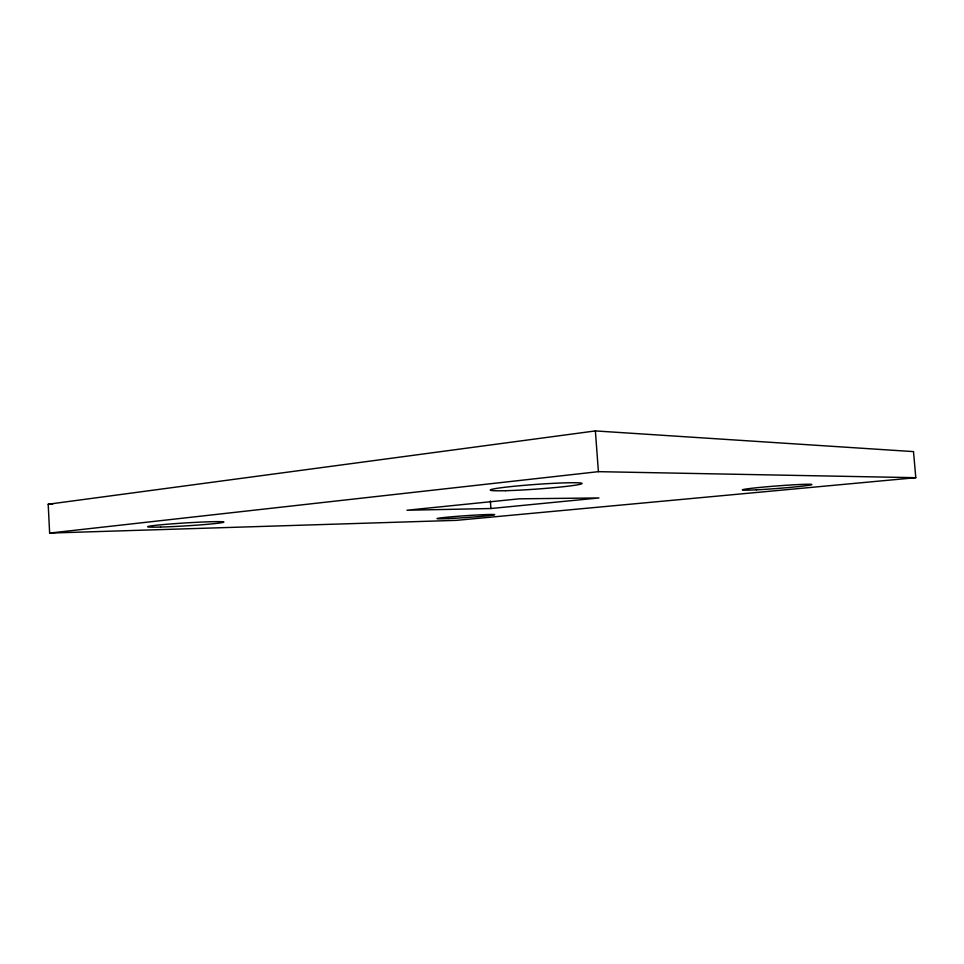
<?xml version="1.0" encoding="UTF-8"?>
<svg xmlns="http://www.w3.org/2000/svg" width="964" height="964" viewBox="0 0 964 964"><rect width="100%" height="100%" fill="white"/><g stroke="black" fill="none" stroke-linecap="round" stroke-linejoin="round"><path stroke-width="1.45" d="M48.2 504.232L595.378 430.92L913.498 451.61L915.8 477.686L456.358 520.355L49.634 533.08L48.2 504.232L52.707 504.184M49.634 533.08L598.403 471.661L915.8 477.686M490.893 508.522L598.981 497.942L519.198 498.822L406.941 510.233L490.893 508.522L490.375 501.003M595.378 430.92L598.403 471.661M448.139 518.584A29.004 0.94 -3.9 0 0 494.592 514.764A29.004 0.94 -3.9 0 0 455.056 516.499A29.004 0.94 -3.9 0 0 448.139 518.584M160.554 527.055A38.09 1.482 -3.5 0 0 222.901 522.464A38.09 1.482 -3.5 0 0 173.339 523.753A38.09 1.482 -3.5 0 0 160.554 527.055M756.391 489.833A34.933 1.277 -4.4 0 0 811.748 484.663A34.933 1.277 -4.4 0 0 763.295 487.097A34.933 1.277 -4.4 0 0 756.391 489.833M505.57 490.7A45.971 2.35 -4.1 0 0 580.979 484.061A45.971 2.35 -4.1 0 0 521.693 485.555A45.971 2.35 -4.1 0 0 505.57 490.7"/></g></svg>
